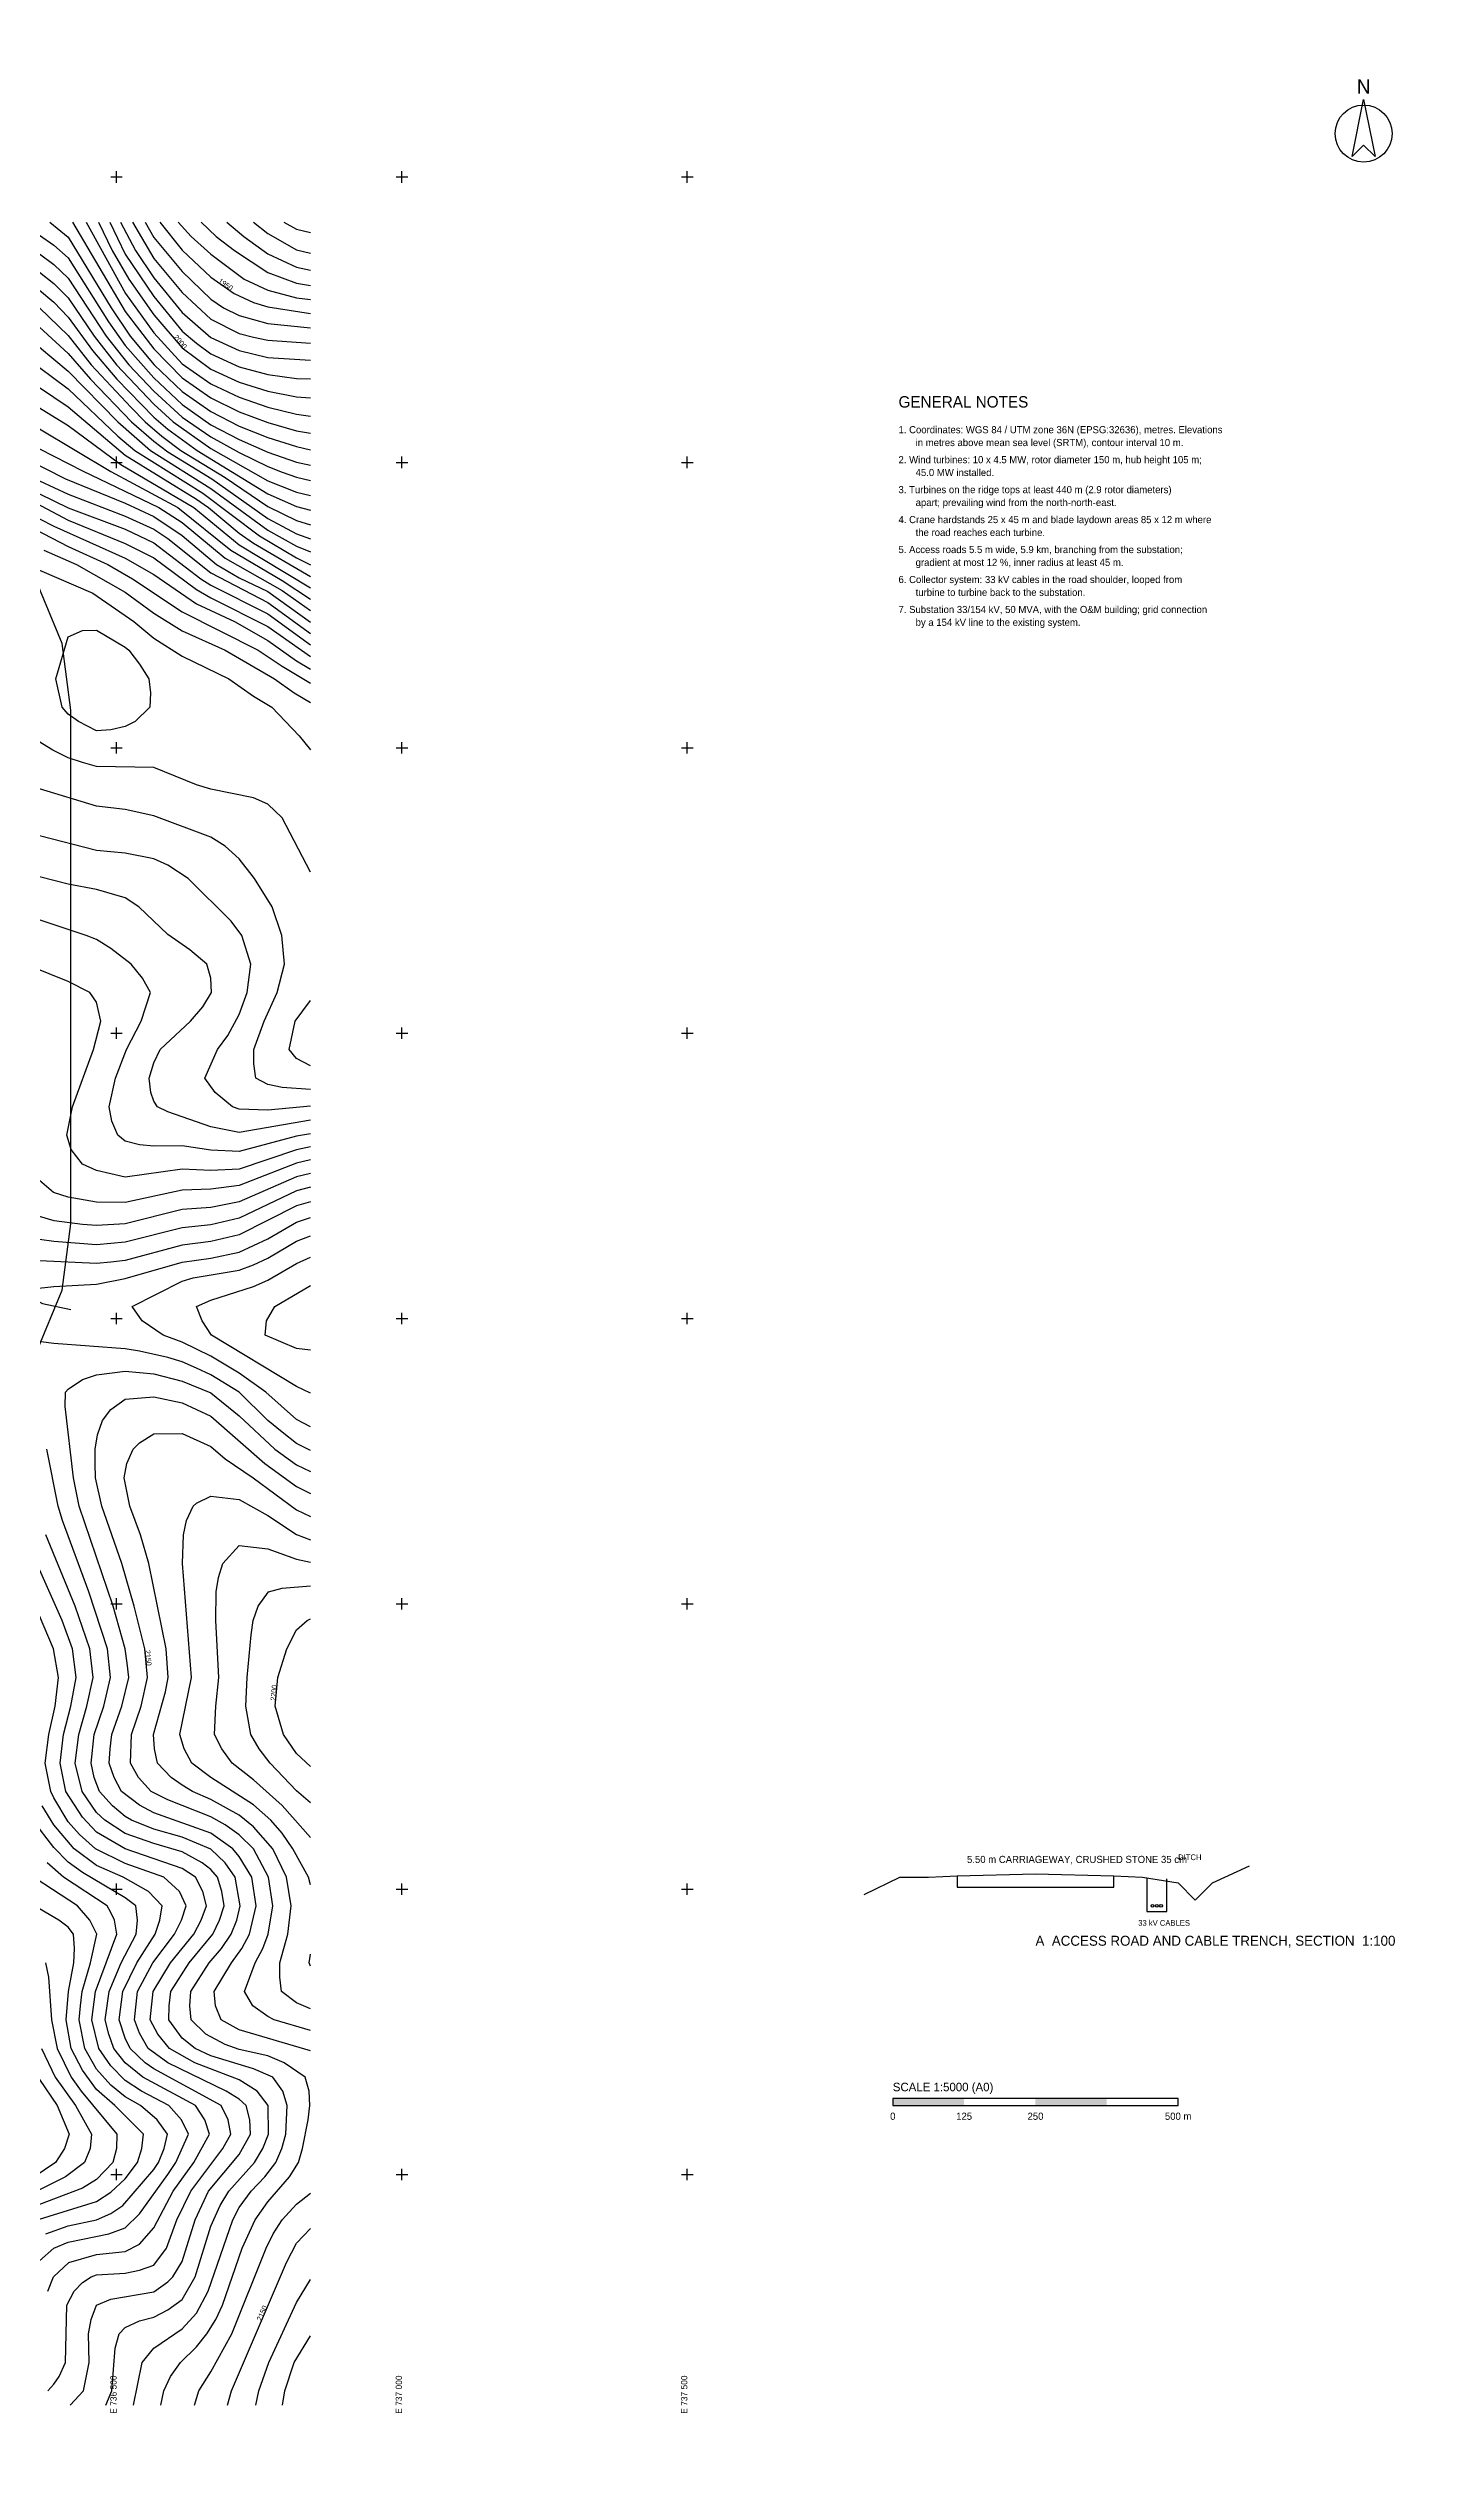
# Model space of a CAD drawing. Header units: metres. Extents: x 732250 to 738810, y 4346021 to 4350226.
# Drawn here: x 736380 to 738810, y 4346021 to 4350226 of the extents above; entities that cross this region are included whole.
import ezdxf
from ezdxf.enums import TextEntityAlignment as Align

# ---------------------------------------------------------------- set-up
doc = ezdxf.new("R2010")
doc.units = ezdxf.units.M
for name, color, linetype in [('DETAILS', 7, 'Continuous'), ('DETAILS-TEXT', 7, 'Continuous'), ('GRID-COORDINATES', 8, 'Continuous'), ('LICENCE-AREA-BOUNDARY', 1, 'Continuous'), ('NOTES', 7, 'Continuous'), ('STREAM', 150, 'Continuous'), ('TITLE-SYMBOLS', 7, 'Continuous'), ('TOPO-CONTOUR-MAJOR', 8, 'Continuous'), ('TOPO-CONTOUR-MINOR', 252, 'Continuous'), ('TOPO-TEXT', 8, 'Continuous')]:
    doc.layers.add(name, color=color, linetype=linetype)

# ---------------------------------------------------------------- blocks, each defined once
blk = doc.blocks.new('NORTH_ARROW')
at = {"layer": 'TITLE-SYMBOLS'}
blk.add_lwpolyline([(0, 12), (4, -8), (0, -4), (-4, -8)], close=True, dxfattribs=at)
blk.add_circle((0, 0), 10, dxfattribs=at)
blk.add_text('N', height=5, dxfattribs=at).set_placement((0, 14), align=Align.CENTER)
blk = doc.blocks.new('SCALE_BAR_1-5000')
at = {"layer": 'TITLE-SYMBOLS'}
blk.add_lwpolyline([(0, 0), (100, 0), (100, 2.5), (0, 2.5)], close=True, dxfattribs=at)
for points in [[(0, 0), (25, 0), (0, 2.5), (25, 2.5)], [(50, 0), (75, 0), (50, 2.5), (75, 2.5)]]:
    blk.add_solid(points, dxfattribs=at)
blk.add_text('SCALE 1:5000 (A0)', height=3, dxfattribs=at).set_placement((0, 5))
for s, p in [('0', (0, -5)), ('125', (25, -5)), ('250', (50, -5)), ('500 m', (100, -5))]:
    blk.add_text(s, height=2.5, dxfattribs=at).set_placement(p, align=Align.CENTER)
blk = doc.blocks.new('GENERAL_NOTES')
at = {"layer": 'NOTES'}
for s, height, p in [('GENERAL NOTES', 4, (0, 0)), ('1. Coordinates: WGS 84 / UTM zone 36N (EPSG:32636), metres. Elevations', 2.5, (0, -9)), ('in metres above mean sea level (SRTM), contour interval 10 m.', 2.5, (6, -13.5)), ('2. Wind turbines: 10 x 4.5 MW, rotor diameter 150 m, hub height 105 m;', 2.5, (0, -19.5)), ('45.0 MW installed.', 2.5, (6, -24)), ('3. Turbines on the ridge tops at least 440 m (2.9 rotor diameters)', 2.5, (0, -30)), ('apart; prevailing wind from the north-north-east.', 2.5, (6, -34.5)), ('4. Crane hardstands 25 x 45 m and blade laydown areas 85 x 12 m where', 2.5, (0, -40.5)), ('5. Access roads 5.5 m wide, 5.9 km, branching from the substation;', 2.5, (0, -51)), ('the road reaches each turbine.', 2.5, (6, -45)), ('6. Collector system: 33 kV cables in the road shoulder, looped from', 2.5, (0, -61.5)), ('gradient at most 12 %, inner radius at least 45 m.', 2.5, (6, -55.5)), ('turbine to turbine back to the substation.', 2.5, (6, -66)), ('7. Substation 33/154 kV, 50 MVA, with the O&M building; grid connection', 2.5, (0, -72)), ('by a 154 kV line to the existing system.', 2.5, (6, -76.5))]:
    blk.add_text(s, height=height, dxfattribs=at).set_placement(p)
blk = doc.blocks.new('DETAIL_A_ROAD_SECTION')
at = {"layer": 'DETAILS'}
for points in [[(-6, -0.6), (-4.75, 0), (-3.75, 0), (-2.75, 0.05), (0, 0.12), (2.75, 0.05), (3.75, 0), (5, -0.2), (5.6, -0.8), (6.2, -0.2), (7.5, 0.4)], [(-2.75, 0.05), (-2.75, -0.35), (2.75, -0.35), (2.75, 0.05)], [(3.9, -0.02), (3.9, -1.2), (4.6, -1.2), (4.6, -0.05)]]:
    blk.add_lwpolyline(points, dxfattribs=at)
for centre in [(4.1, -1), (4.25, -1), (4.4, -1)]:
    blk.add_circle(centre, 0.05, dxfattribs=at)
at = {"layer": 'DETAILS-TEXT'}
for s, height, p in [('5.50 m CARRIAGEWAY, CRUSHED STONE 35 cm', 0.25, (-2.4, 0.5)), ('DITCH', 0.2, (5, 0.6)), ('33 kV CABLES', 0.2, (3.6, -1.7))]:
    blk.add_text(s, height=height, dxfattribs=at).set_placement(p)

msp = doc.modelspace()

# ---------------------------------------------------------------- linework, layer by layer
at = {"layer": 'GRID-COORDINATES'}
for p, q in [((736490, 4350000), (736510, 4350000)), ((736500, 4349990), (736500, 4350010)), ((736990, 4350000), (737010, 4350000)), ((737000, 4349990), (737000, 4350010)), ((737490, 4350000), (737510, 4350000)), ((737500, 4349990), (737500, 4350010)), ((736490, 4349500), (736510, 4349500)), ((736500, 4349490), (736500, 4349510)), ((736990, 4349500), (737010, 4349500)), ((737000, 4349490), (737000, 4349510)), ((737490, 4349500), (737510, 4349500)), ((737500, 4349490), (737500, 4349510)), ((736490, 4349000), (736510, 4349000)), ((736500, 4348990), (736500, 4349010)), ((736990, 4349000), (737010, 4349000)), ((737000, 4348990), (737000, 4349010)), ((737490, 4349000), (737510, 4349000)), ((737500, 4348990), (737500, 4349010)), ((736490, 4348500), (736510, 4348500)), ((736500, 4348490), (736500, 4348510)), ((736990, 4348500), (737010, 4348500)), ((737000, 4348490), (737000, 4348510)), ((737490, 4348500), (737510, 4348500)), ((737500, 4348490), (737500, 4348510)), ((736490, 4348000), (736510, 4348000)), ((736500, 4347990), (736500, 4348010)), ((736990, 4348000), (737010, 4348000)), ((737000, 4347990), (737000, 4348010)), ((737490, 4348000), (737510, 4348000)), ((737500, 4347990), (737500, 4348010)), ((736500, 4347490), (736500, 4347510)), ((737000, 4347490), (737000, 4347510)), ((737500, 4347490), (737500, 4347510)), ((736490, 4347500), (736510, 4347500)), ((736990, 4347500), (737010, 4347500)), ((737490, 4347500), (737510, 4347500)), ((736500, 4346990), (736500, 4347010)), ((737000, 4346990), (737000, 4347010)), ((737500, 4346990), (737500, 4347010)), ((736490, 4347000), (736510, 4347000)), ((736990, 4347000), (737010, 4347000)), ((737490, 4347000), (737510, 4347000)), ((736490, 4346500), (736510, 4346500)), ((736500, 4346490), (736500, 4346510)), ((736990, 4346500), (737010, 4346500)), ((737000, 4346490), (737000, 4346510)), ((737490, 4346500), (737510, 4346500)), ((737500, 4346490), (737500, 4346510))]:
    msp.add_line(p, q, dxfattribs=at)
at = {"layer": 'LICENCE-AREA-BOUNDARY'}
msp.add_lwpolyline([(736359.7, 4347941), (736404.7, 4348049.5), (736420, 4348166), (736420, 4349066), (736404.7, 4349182.5), (736359.7, 4349291)], dxfattribs=at)
at = {"layer": 'STREAM'}
msp.add_lwpolyline([(736270, 4348366), (736232.5, 4348291), (736230, 4348216), (736240, 4348166), (736260, 4348116), (736290, 4348076), (736330, 4348046), (736370, 4348026), (736420, 4348016)], dxfattribs=at)
at = {"layer": 'TOPO-CONTOUR-MAJOR'}
for points in [[(736468.4, 4349921), (736492.5, 4349871), (736521.2, 4349821), (736565, 4349758.4), (736615, 4349700.5), (736665, 4349663), (736715, 4349640.6), (736765, 4349624.6), (736815, 4349615), (736840, 4349613.2)], [(736575.7, 4349921), (736615, 4349871.7), (736665, 4349824.3), (736705.9, 4349796), (736740, 4349780.3), (736765, 4349772.4), (736840, 4349761)], [(736793.1, 4349921), (736815, 4349908.3), (736840, 4349902.5)], [(736365, 4349865.3), (736390, 4349846.9), (736415, 4349822.6), (736481.7, 4349721), (736521.5, 4349671), (736565, 4349624.6), (736615, 4349579), (736665, 4349544.8), (736715, 4349517), (736765, 4349492.5), (736790, 4349482.8), (736815, 4349473.9), (736840, 4349468.5)], [(736365, 4349701.8), (736415, 4349659.7), (736501.9, 4349571), (736559.5, 4349521), (736665, 4349454.2), (736765, 4349381.2), (736815, 4349353.4), (736840, 4349343.1)], [(736340, 4349536.7), (736440, 4349485.3), (736574.2, 4349421), (736615, 4349394.6), (736690, 4349332.2), (736790, 4349275.3), (736840, 4349240.2)], [(736365, 4349400.9), (736390, 4349388.5), (736515, 4349332.3), (736565, 4349303.7), (736640, 4349252.1), (736706.3, 4349221), (736765, 4349188.1), (736815, 4349152.3), (736840, 4349137.8)], [(736840, 4348347.3), (736715, 4348325.8), (736665, 4348335.9), (736590, 4348361.9), (736571.6, 4348371), (736565, 4348381), (736560.1, 4348396), (736556.9, 4348421), (736565, 4348447.9), (736576.4, 4348471), (736629.6, 4348521), (736651.1, 4348546), (736666, 4348571), (736665, 4348596), (736658.3, 4348621), (736628.5, 4348646), (736590, 4348672.9), (736539.1, 4348721), (736515, 4348736.8), (736465, 4348751.6), (736415, 4348761), (736365, 4348774)], [(736840, 4348230.3), (736815, 4348223.9), (736715, 4348175.7), (736665, 4348163.9), (736615, 4348158.7), (736515, 4348133.5), (736465, 4348129.2), (736390, 4348134.7), (736365, 4348138.5)], [(736840, 4347944.6), (736815, 4347947.6), (736760.2, 4347971), (736762.7, 4347996), (736777.2, 4348021), (736840, 4348057.9)], [(736840, 4346752.3), (736776.3, 4346771), (736765, 4346777), (736738.8, 4346796), (736724.3, 4346821), (736742.8, 4346871), (736756.1, 4346896), (736765.3, 4346921), (736773.9, 4346971), (736765.9, 4347021), (736739.7, 4347071), (736715, 4347095.5), (736690, 4347112.9), (736665, 4347126.6), (736590, 4347156.5), (736560.6, 4347171), (736538.4, 4347196), (736524.4, 4347221), (736526, 4347271), (736542.9, 4347321), (736554.3, 4347371), (736549.7, 4347421), (736531, 4347496), (736509.2, 4347571), (736474.4, 4347671), (736462.9, 4347721), (736462.3, 4347746), (736462.4, 4347771), (736466.7, 4347796), (736475.1, 4347821), (736490, 4347840.6), (736515, 4347858.4), (736565, 4347862.8), (736615, 4347852.1), (736665, 4347829), (736760, 4347746), (736815, 4347705.9), (736840, 4347693.6)], [(736418.4, 4346096), (736442.3, 4346121), (736452.1, 4346171), (736451, 4346221), (736455.6, 4346246), (736464.9, 4346271), (736490, 4346281.9), (736565, 4346294.4), (736590, 4346311.9), (736598.8, 4346321), (736615, 4346348), (736637.6, 4346421), (736661.2, 4346471), (736715, 4346535.1), (736734.6, 4346571), (736733.2, 4346596), (736727.2, 4346621), (736715, 4346632), (736692.2, 4346646), (736589.6, 4346696), (736555.6, 4346721), (736540, 4346748), (736531.1, 4346771), (736536.7, 4346821), (736563.6, 4346871), (736601.4, 4346921), (736613.5, 4346946), (736622.1, 4346971), (736610.3, 4346996), (736582.9, 4347021), (736515, 4347045), (736463, 4347071), (736435.1, 4347096), (736415, 4347118.1), (736390, 4347160.2), (736384.6, 4347171), (736375.1, 4347221), (736381.1, 4347271), (736392.3, 4347321), (736398.4, 4347371), (736389.6, 4347421), (736365, 4347478.9)], [(736840, 4347214.8), (736815, 4347237.8), (736792.4, 4347271), (736777.6, 4347321), (736782.4, 4347371), (736798.1, 4347421), (736815, 4347454.5), (736833.7, 4347471), (736840, 4347474)], [(736365, 4346422.2), (736465, 4346453), (736490, 4346469.4), (736515, 4346492.8), (736536.6, 4346521), (736544.5, 4346546), (736547.4, 4346571), (736497, 4346621), (736465, 4346648.9), (736440, 4346682.9), (736420.3, 4346721), (736411.5, 4346771), (736415.5, 4346821), (736425, 4346871), (736426.4, 4346896), (736424.5, 4346921), (736415, 4346933.7), (736398.7, 4346946), (736365, 4346965.7)], [(736694.5, 4346096), (736701.1, 4346121), (736797.8, 4346346), (736815, 4346379.8), (736840, 4346405.6)]]:
    msp.add_lwpolyline(points, dxfattribs=at)
at = {"layer": 'TOPO-CONTOUR-MINOR'}
for points in [[(736082.6, 4349921), (736165, 4349891.5), (736190, 4349889.2), (736240, 4349890.1), (736315, 4349900.2), (736365, 4349897.8), (736390, 4349880.8), (736415, 4349858.4), (736485.9, 4349746), (736515, 4349704.8), (736565, 4349648), (736615, 4349601.4), (736665, 4349565.8), (736715, 4349540), (736765, 4349517.7), (736815, 4349500.6), (736840, 4349495.1)], [(736383, 4349921), (736415, 4349894.4), (736490.4, 4349771), (736523.8, 4349721), (736565.9, 4349671), (736615, 4349624.2), (736665, 4349589), (736715, 4349563.7), (736765, 4349543.7), (736815, 4349527.7), (736840, 4349522.2)], [(736422.6, 4349921), (736515, 4349764.5), (736565, 4349698.7), (736615, 4349648.2), (736665, 4349613.1), (736715, 4349588.7), (736765, 4349570), (736815, 4349555.5), (736840, 4349550.9)], [(736446.6, 4349921), (736515.8, 4349796), (736565, 4349726.9), (736615, 4349672.9), (736665, 4349637.7), (736715, 4349614.3), (736765, 4349596.9), (736815, 4349584.5), (736840, 4349581)], [(736487.9, 4349921), (736515, 4349864.6), (736565, 4349790.6), (736615, 4349730), (736640, 4349708.7), (736665, 4349690.1), (736715, 4349667.4), (736765, 4349653.9), (736815, 4349647.2), (736840, 4349646.5)], [(736506.9, 4349921), (736533, 4349871), (736565, 4349823.5), (736615, 4349762.7), (736665, 4349718.5), (736715, 4349696), (736765, 4349683.9), (736840, 4349678.8)], [(736527.6, 4349921), (736565, 4349857.4), (736615, 4349797.9), (736665, 4349750.9), (736715, 4349725.6), (736740, 4349719.3), (736765, 4349714.3), (736840, 4349708.8)], [(736550, 4349921), (736565, 4349894), (736615, 4349834.3), (736665, 4349786), (736687.5, 4349771), (736715, 4349757.1), (736765, 4349743.5), (736840, 4349735.8)], [(736607.9, 4349921), (736630.6, 4349896), (736665, 4349864.5), (736723.8, 4349821), (736765, 4349801.7), (736815, 4349788.4), (736840, 4349785.3)], [(736647.9, 4349921), (736674.7, 4349896), (736706.6, 4349871), (736765, 4349832.6), (736815, 4349813.7), (736840, 4349809.8)], [(736693.2, 4349921), (736723, 4349896), (736765, 4349865.6), (736815, 4349841.9), (736840, 4349836.9)], [(736740, 4349921), (736765, 4349900.8), (736815, 4349872.3), (736840, 4349866.8)], [(736365, 4349833.4), (736390, 4349813.3), (736415, 4349788.1), (736460.6, 4349721), (736499.9, 4349671), (736565, 4349601.8), (736598.9, 4349571), (736665, 4349524.4), (736765, 4349467.8), (736815, 4349448), (736840, 4349442.1)], [(736365, 4349801.8), (736390, 4349780.6), (736415, 4349754.6), (736458, 4349696), (736500.5, 4349646), (736565, 4349579.2), (736590, 4349558), (736641, 4349521), (736765, 4349445), (736815, 4349422.4), (736840, 4349416)], [(736365, 4349770.5), (736415, 4349722), (736455.7, 4349671), (736525.3, 4349596), (736550.1, 4349571), (736579.5, 4349546), (736612.8, 4349521), (736690, 4349473.6), (736765, 4349422.7), (736815, 4349398.3), (736840, 4349390.6)], [(736365, 4349736.7), (736415, 4349690.6), (736454.1, 4349646), (736526.4, 4349571), (736565, 4349537.2), (736590, 4349518.5), (736666.6, 4349471), (736765, 4349401.8), (736815, 4349374.7), (736840, 4349365.8)], [(736365, 4349666.2), (736415, 4349629), (736502.4, 4349546), (736532, 4349521), (736650.9, 4349446), (736750.3, 4349371), (736815, 4349333), (736840, 4349320.7)], [(736365, 4349631.3), (736415, 4349597.2), (736515, 4349512.7), (736640, 4349435.7), (736661, 4349421), (736715, 4349375.7), (736740, 4349358.6), (736840, 4349300.3)], [(736365, 4349595.5), (736415, 4349564.3), (736507.2, 4349496), (736635.3, 4349421), (736715, 4349355.7), (736840, 4349280.3)], [(736265, 4349544.7), (736410.7, 4349471), (736515, 4349428.4), (736565, 4349405.3), (736615, 4349372.1), (736675, 4349321), (736715, 4349297.9), (736765, 4349273.5), (736840, 4349220.1)], [(736365, 4349559), (736490, 4349484.1), (736607.4, 4349421), (736700.2, 4349346), (736790, 4349292.8), (736840, 4349260.2)], [(736265, 4349478), (736415, 4349398.5), (736515, 4349358.1), (736565, 4349332.8), (736640, 4349277.5), (736665, 4349262.7), (736765, 4349212.7), (736840, 4349159.6)], [(736365, 4349467.7), (736415, 4349444.4), (736515, 4349406), (736565, 4349383.2), (736590, 4349366.6), (736665, 4349306.2), (736765, 4349254.4), (736840, 4349200.2)], [(736365, 4349445.1), (736415, 4349420.6), (736515, 4349382.7), (736565, 4349359.2), (736647.4, 4349296), (736665, 4349284.7), (736765, 4349234.4), (736840, 4349180.3)], [(736283.1, 4349421), (736415, 4349352.7), (736484.6, 4349321), (736527.9, 4349296), (736615, 4349238.2), (736748, 4349171), (736790, 4349142.7), (736840, 4349113.4)], [(736372.8, 4349346), (736429.6, 4349321), (736515, 4349272.5), (736565, 4349235.5), (736615, 4349204.7), (736690, 4349171), (736776.6, 4349121), (736811.1, 4349096), (736840, 4349079.2)], [(736365, 4349311.4), (736458.5, 4349271), (736530.2, 4349221), (736565, 4349191.8), (736615, 4349160.2), (736696.9, 4349121), (736740, 4349090.2), (736772, 4349071), (736819.8, 4349021), (736840, 4348996.5)], [(736840, 4348782), (736790, 4348877.3), (736765, 4348901.1), (736740, 4348912.1), (736665, 4348927.3), (736640, 4348935.2), (736565, 4348965.1), (736465, 4348967), (736440, 4348974.3), (736415, 4348982.6), (736388.5, 4348996), (736347.6, 4349021)], [(736840, 4348401), (736790, 4348404.8), (736765, 4348409.7), (736743.9, 4348421), (736740.2, 4348446), (736740.7, 4348471), (736758.7, 4348521), (736781.1, 4348571), (736794.4, 4348621), (736789.5, 4348671), (736772.4, 4348721), (736741.9, 4348771), (736715, 4348805.5), (736690, 4348827.5), (736665, 4348843.2), (736565, 4348880.4), (736515, 4348892), (736465, 4348897.7), (736365, 4348927.9)], [(736840, 4348371.8), (736765, 4348365), (736715, 4348366.6), (736703.1, 4348371), (736673, 4348396), (736654.5, 4348421), (736677, 4348471), (736695.1, 4348496), (736715, 4348532.7), (736728.6, 4348571), (736735.1, 4348621), (736719.7, 4348671), (736700.6, 4348696), (736625.3, 4348771), (736590, 4348794), (736565, 4348805.6), (736515, 4348815.2), (736465, 4348819.7), (736365, 4348845.9)], [(736840, 4348323.7), (736815, 4348319.5), (736715, 4348292.6), (736665, 4348294.7), (736615, 4348302.3), (736565, 4348301.7), (736540, 4348304.4), (736515, 4348310.8), (736501.9, 4348321), (736491.4, 4348346), (736486.9, 4348371), (736497.8, 4348421), (736517.4, 4348471), (736543.1, 4348521), (736559.3, 4348571), (736545.4, 4348596), (736525.4, 4348621), (736490, 4348648.2), (736465, 4348664.1), (736446.5, 4348671), (736340, 4348706.6)], [(736840, 4348300.6), (736815, 4348295.7), (736715, 4348261.9), (736665, 4348259.5), (736615, 4348261.7), (736515, 4348247.6), (736465, 4348259), (736440, 4348270.3), (736420.6, 4348296), (736412.8, 4348321), (736422.5, 4348371), (736459.8, 4348471), (736472.2, 4348521), (736465, 4348554.5), (736453.1, 4348571), (736415, 4348590.5), (736315, 4348630.6)], [(736840, 4348442.4), (736815, 4348455.3), (736802.6, 4348471), (736812.7, 4348521), (736840, 4348557.2)], [(736840, 4348277.7), (736815, 4348272.2), (736715, 4348233), (736665, 4348226.5), (736615, 4348225.1), (736515, 4348203.2), (736465, 4348204), (736415, 4348212.5), (736389.3, 4348221), (736365, 4348241.7)], [(736840, 4348254.2), (736815, 4348248.1), (736715, 4348204.4), (736665, 4348194.7), (736615, 4348190.9), (736515, 4348165.9), (736465, 4348163), (736440, 4348164.8), (736390.7, 4348171), (736365, 4348178.8)], [(736840, 4348204.5), (736815, 4348197.1), (736715, 4348146.3), (736665, 4348134.8), (736615, 4348128.7), (736515, 4348101.8), (736490, 4348098.9), (736465, 4348096.6), (736365, 4348100.8)], [(736315, 4348047.6), (736390, 4348056.1), (736465, 4348060.1), (736515, 4348069.8), (736615, 4348098.4), (736665, 4348105.7), (736715, 4348116.3), (736765, 4348139.7), (736815, 4348168.9), (736840, 4348176.8)], [(736840, 4347810.1), (736815, 4347822.9), (736761.2, 4347871), (736715, 4347904.2), (736665, 4347933.9), (736615, 4347958.7), (736581.5, 4347971), (736545, 4347996), (736527.1, 4348021), (736615, 4348065.2), (736633.9, 4348071), (736715, 4348084.8), (736740, 4348093.9), (736765, 4348105.4), (736815, 4348135.2), (736840, 4348144.6)], [(736840, 4347869.3), (736815, 4347880.7), (736666.2, 4347971), (736649.7, 4347996), (736640, 4348021), (736665, 4348032.1), (736740, 4348056), (736765, 4348067.3), (736815, 4348096.5), (736840, 4348107.3)], [(736840, 4347768.6), (736815, 4347781.1), (736790, 4347800.6), (736765, 4347821.4), (736714.5, 4347871), (736665, 4347901.4), (736640, 4347912.9), (736615, 4347924.1), (736590, 4347931.7), (736540, 4347943), (736515, 4347947), (736390, 4347956.2), (736340, 4347962.6)], [(736840, 4346716.8), (736715, 4346753.8), (736683.1, 4346771), (736673.4, 4346796), (736671.1, 4346821), (736701.4, 4346871), (736719.6, 4346896), (736733, 4346921), (736744.8, 4346971), (736736.9, 4347021), (736715, 4347057.6), (736703.9, 4347071), (736665, 4347098.1), (736565, 4347134.1), (736540, 4347147.2), (736508.5, 4347171), (736495.8, 4347196), (736487.1, 4347221), (736488.7, 4347246), (736491.8, 4347271), (736509.1, 4347321), (736521.2, 4347371), (736518.7, 4347396), (736515.2, 4347421), (736494.2, 4347496), (736434.7, 4347671), (736424.3, 4347721), (736410, 4347846), (736410.2, 4347871), (736415, 4347876.2), (736440, 4347893), (736465, 4347901.5), (736515, 4347907.5), (736565, 4347903), (736615, 4347890.3), (736665, 4347869.6), (736715, 4347829.5), (736777.2, 4347771), (736815, 4347743.5), (736840, 4347732)], [(736577.7, 4346096), (736582.8, 4346121), (736594.3, 4346146), (736612, 4346171), (736640, 4346198.2), (736658.2, 4346221), (736673.9, 4346246), (736685.8, 4346271), (736720.1, 4346371), (736742.7, 4346421), (736765, 4346452.2), (736803.2, 4346496), (736818.6, 4346521), (736826, 4346546), (736835.4, 4346596), (736838.6, 4346621), (736837.7, 4346646), (736830.6, 4346671), (736793.9, 4346696), (736765, 4346708.2), (736715, 4346719.4), (736690, 4346728.2), (736656.3, 4346746), (736630.4, 4346771), (736628.3, 4346796), (736630.2, 4346821), (736662.4, 4346871), (736684.1, 4346896), (736700.8, 4346921), (736710.4, 4346946), (736716.6, 4346971), (736707.6, 4347021), (736690, 4347046), (736665, 4347070.2), (736615, 4347091.2), (736565, 4347105.4), (736526.1, 4347121), (736515, 4347127.4), (736492.9, 4347146), (736470.3, 4347171), (736461, 4347196), (736455.3, 4347221), (736460.8, 4347271), (736477.4, 4347321), (736489.4, 4347371), (736483.8, 4347421), (736451.4, 4347521), (736405.3, 4347646), (736397.6, 4347671), (736377.8, 4347771)], [(736840, 4346790.6), (736815, 4346800.7), (736788.7, 4346821), (736785.8, 4346846), (736786.1, 4346871), (736800.3, 4346921), (736806, 4346971), (736797.6, 4347021), (736773.9, 4347071), (736740, 4347109.5), (736715, 4347129.8), (736665, 4347157.3), (736633, 4347171), (736615, 4347182.4), (736595.8, 4347196), (736571.6, 4347221), (736566.2, 4347246), (736564.6, 4347271), (736585.8, 4347346), (736590.4, 4347371), (736587, 4347421), (736556.7, 4347571), (736541.8, 4347621), (736523.3, 4347671), (736513, 4347721), (736518.2, 4347746), (736529.1, 4347771), (736540, 4347781.9), (736565, 4347797.8), (736615, 4347798.6), (736665, 4347775.5), (736690, 4347754.3), (736739.4, 4347721), (736815, 4347664.9), (736840, 4347652.8)], [(736840, 4347007.8), (736836.3, 4347021), (736808.7, 4347071), (736790, 4347098), (736770.5, 4347121), (736740, 4347147.8), (736665.4, 4347196), (736631.6, 4347221), (736618.4, 4347246), (736611, 4347271), (736631.4, 4347371), (736615.6, 4347571), (736617.2, 4347621), (736622.3, 4347646), (736634.3, 4347671), (736640, 4347676.3), (736665, 4347688.5), (736715, 4347682.8), (736765, 4347655.1), (736815, 4347621.4), (736840, 4347611.9)], [(736529.9, 4346096), (736544.6, 4346171), (736565, 4346195.8), (736615, 4346229.5), (736640, 4346257.3), (736660.2, 4346296), (736703.4, 4346421), (736715, 4346442.2), (736735.9, 4346471), (736759.5, 4346496), (736778.9, 4346521), (736789.5, 4346546), (736796.5, 4346571), (736799, 4346621), (736791.4, 4346646), (736773.9, 4346671), (736740, 4346685.2), (736665, 4346708.4), (736637.8, 4346721), (736615, 4346739.2), (736591.7, 4346771), (736591.9, 4346796), (736595.2, 4346821), (736627.3, 4346871), (736668.7, 4346921), (736680.5, 4346946), (736688.3, 4346971), (736684.3, 4346996), (736676.9, 4347021), (736665, 4347034.8), (736650.2, 4347046), (736615, 4347065.6), (736565, 4347080), (736515, 4347097.8), (736479.3, 4347121), (736465, 4347134.6), (736439.6, 4347171), (736427.4, 4347221), (736433.6, 4347271), (736448, 4347321), (736458.7, 4347371), (736453.1, 4347421), (736427.6, 4347496), (736376.1, 4347621)], [(736840, 4347090.4), (736790, 4347146.8), (736740, 4347191.7), (736702.5, 4347221), (736684.6, 4347246), (736671.7, 4347271), (736673.7, 4347321), (736678.9, 4347371), (736674.1, 4347471), (736674.6, 4347521), (736678.8, 4347546), (736686, 4347571), (736715, 4347602), (736765, 4347596.6), (736815, 4347578.1), (736840, 4347573.2)], [(736481, 4346096), (736491.4, 4346121), (736497.3, 4346196), (736504.4, 4346221), (736515, 4346232.4), (736540, 4346243.8), (736565, 4346250.3), (736590, 4346263.3), (736615, 4346281), (736637.7, 4346321), (736665, 4346409.5), (736681.5, 4346446), (736696.5, 4346471), (736741.6, 4346521), (736756.2, 4346546), (736766.3, 4346571), (736765.6, 4346621), (736746.1, 4346646), (736715, 4346665.8), (736636.9, 4346696), (736592.5, 4346721), (736572, 4346746), (736559.1, 4346771), (736563.8, 4346821), (736594.6, 4346871), (736635.2, 4346921), (736648.3, 4346946), (736657.8, 4346971), (736651.1, 4346996), (736638.5, 4347021), (736615, 4347036.4), (736515, 4347070.8), (736465, 4347100.1), (736440, 4347126.1), (736411, 4347171), (736401, 4347221), (736407.1, 4347271), (736419.9, 4347321), (736429, 4347371), (736422.7, 4347421), (736404.5, 4347471), (736365, 4347560.2)], [(736840, 4347151.6), (736815, 4347172.6), (736768.8, 4347221), (736750, 4347246), (736735.3, 4347271), (736726.6, 4347321), (736728.8, 4347371), (736736, 4347446), (736739.4, 4347471), (736747.9, 4347496), (736766.4, 4347521), (736790, 4347527.5), (736840, 4347531.8)], [(736379.5, 4346121), (736390, 4346132.6), (736399.6, 4346146), (736410.7, 4346171), (736412.8, 4346271), (736425.6, 4346296), (736440, 4346311), (736455.4, 4346321), (736465, 4346324.4), (736515, 4346327.5), (736540, 4346332.6), (736565, 4346341.2), (736587.4, 4346371), (736605.7, 4346421), (736629.8, 4346471), (736685.9, 4346546), (736699.9, 4346571), (736695.2, 4346596), (736683.3, 4346621), (736565, 4346685.2), (736549.9, 4346696), (736523.8, 4346721), (736515, 4346738.8), (736504.8, 4346771), (736510.7, 4346821), (736535.4, 4346871), (736567.6, 4346921), (736575.6, 4346946), (736580.1, 4346971), (736556.1, 4346996), (736511.4, 4347021), (736465, 4347041.7), (736425.8, 4347071), (736390, 4347112.7), (736369.5, 4347146)], [(736379.6, 4346296), (736389.3, 4346321), (736416.4, 4346346), (736465, 4346359.8), (736515, 4346365.1), (736540, 4346378), (736565, 4346406.5), (736599, 4346471), (736635.1, 4346521), (736662.5, 4346571), (736654.5, 4346596), (736638.1, 4346621), (736546, 4346671), (736515, 4346695.7), (736495.4, 4346721), (736486.3, 4346746), (736480.2, 4346771), (736486.7, 4346821), (736508, 4346871), (736534.4, 4346921), (736536.9, 4346946), (736533.8, 4346971), (736515, 4346985.1), (736440, 4347029.4), (736415, 4347047.7), (736390, 4347072.9), (736353.4, 4347121)], [(736376.3, 4346396), (736415, 4346410.2), (736465, 4346420.6), (736490, 4346432.1), (736511.1, 4346446), (736565, 4346509), (736573.2, 4346521), (736583.1, 4346546), (736589.4, 4346571), (736571.2, 4346596), (736541.7, 4346621), (736515, 4346636.2), (736490, 4346657), (736465, 4346684.7), (736444.4, 4346721), (736434.5, 4346771), (736436.7, 4346796), (736439.9, 4346821), (736454.4, 4346871), (736465.3, 4346921), (736452.9, 4346946), (736431.4, 4346971), (736315, 4347047.1)], [(736365, 4346349), (736390.2, 4346371), (736415, 4346381.6), (736486.4, 4346396), (736515, 4346406.6), (736540, 4346431.2), (736590, 4346500.1), (736604, 4346521), (736626.1, 4346571), (736613.9, 4346596), (736591.6, 4346621), (736543.7, 4346646), (736515, 4346664.6), (736490, 4346690.3), (736468.6, 4346721), (736456.8, 4346771), (736463, 4346821), (736500.5, 4346921), (736496.2, 4346946), (736490, 4346959.5), (736483.5, 4346971), (736407, 4347021), (736378.3, 4347046)], [(736840, 4346865.1), (736837.4, 4346871), (736840, 4346886.1)], [(736375.3, 4346871), (736380.8, 4346846), (736386.2, 4346771), (736395.6, 4346721), (736420.3, 4346671), (736438.2, 4346646), (736500.2, 4346571), (736499.8, 4346546), (736493.3, 4346521), (736465, 4346491.5), (736440, 4346476.4), (736365, 4346447.5)], [(736368.6, 4346721), (736392.6, 4346671), (736427.9, 4346621), (736456.3, 4346571), (736453.5, 4346546), (736443.8, 4346521), (736410.2, 4346496), (736365, 4346473.6)], [(736365, 4346666.8), (736395.7, 4346621), (736416.8, 4346571), (736408.9, 4346546), (736392.9, 4346521), (736315, 4346468.7)], [(736636.3, 4346096), (736644, 4346121), (736665, 4346154.3), (736701.8, 4346221), (736761.8, 4346371), (736774.5, 4346396), (736789.9, 4346421), (736815, 4346448.4), (736840, 4346467.3)], [(736744, 4346096), (736749.2, 4346121), (736766.7, 4346171), (736815, 4346275.7), (736840, 4346316.3)], [(736790.4, 4346096), (736794.6, 4346121), (736811.4, 4346171), (736840, 4346217.3)]]:
    msp.add_lwpolyline(points, dxfattribs=at)
msp.add_lwpolyline([(736415, 4349059), (736404.4, 4349071), (736393.7, 4349121), (736415, 4349194.5), (736440, 4349205.5), (736465, 4349206.1), (736515, 4349176.2), (736521.5, 4349171), (736540, 4349146.6), (736556.5, 4349121), (736559.3, 4349096), (736558, 4349071), (736532.3, 4349046), (736515, 4349037.4), (736490, 4349031.3), (736465, 4349029.5), (736433.1, 4349046)], close=True, dxfattribs=at)

# ---------------------------------------------------------------- block references
at = {"layer": 'DETAILS', "xscale": 50, "yscale": 50}
msp.add_blockref('DETAIL_A_ROAD_SECTION', (738110, 4347021), dxfattribs=at)
at = {"layer": 'NOTES', "xscale": 5, "yscale": 5}
msp.add_blockref('GENERAL_NOTES', (737870, 4349596), dxfattribs=at)
at = {"layer": 'TITLE-SYMBOLS', "xscale": 5, "yscale": 5}
for name, p in [('NORTH_ARROW', (738685, 4350076)), ('SCALE_BAR_1-5000', (737860, 4346621))]:
    msp.add_blockref(name, p, dxfattribs=at)

# ---------------------------------------------------------------- texts
at = {"layer": 'DETAILS-TEXT'}
msp.add_text('A  ACCESS ROAD AND CABLE TRENCH, SECTION  1:100', height=17.5, dxfattribs=at).set_placement((738110, 4346901))
at = {"layer": 'GRID-COORDINATES'}
for s, p in [('E 736 500', (736500, 4346081)), ('E 737 000', (737000, 4346081)), ('E 737 500', (737500, 4346081))]:
    msp.add_text(s, height=11, rotation=90, dxfattribs=at).set_placement(p)
at = {"layer": 'TOPO-TEXT'}
for s, rotation, p in [('1950', 325.345, (736688.6, 4349808)), ('2000', 310.8349, (736608.4, 4349708.2)), ('2150', 275.2327, (736551.2, 4347405)), ('2200', 84.5298, (736779.8, 4347343.8)), ('2150', 66.7497, (736758.9, 4346255.5))]:
    msp.add_text(s, height=9, rotation=rotation, dxfattribs=at).set_placement(p, align=Align.CENTER)

doc.saveas('drawing.dxf')
